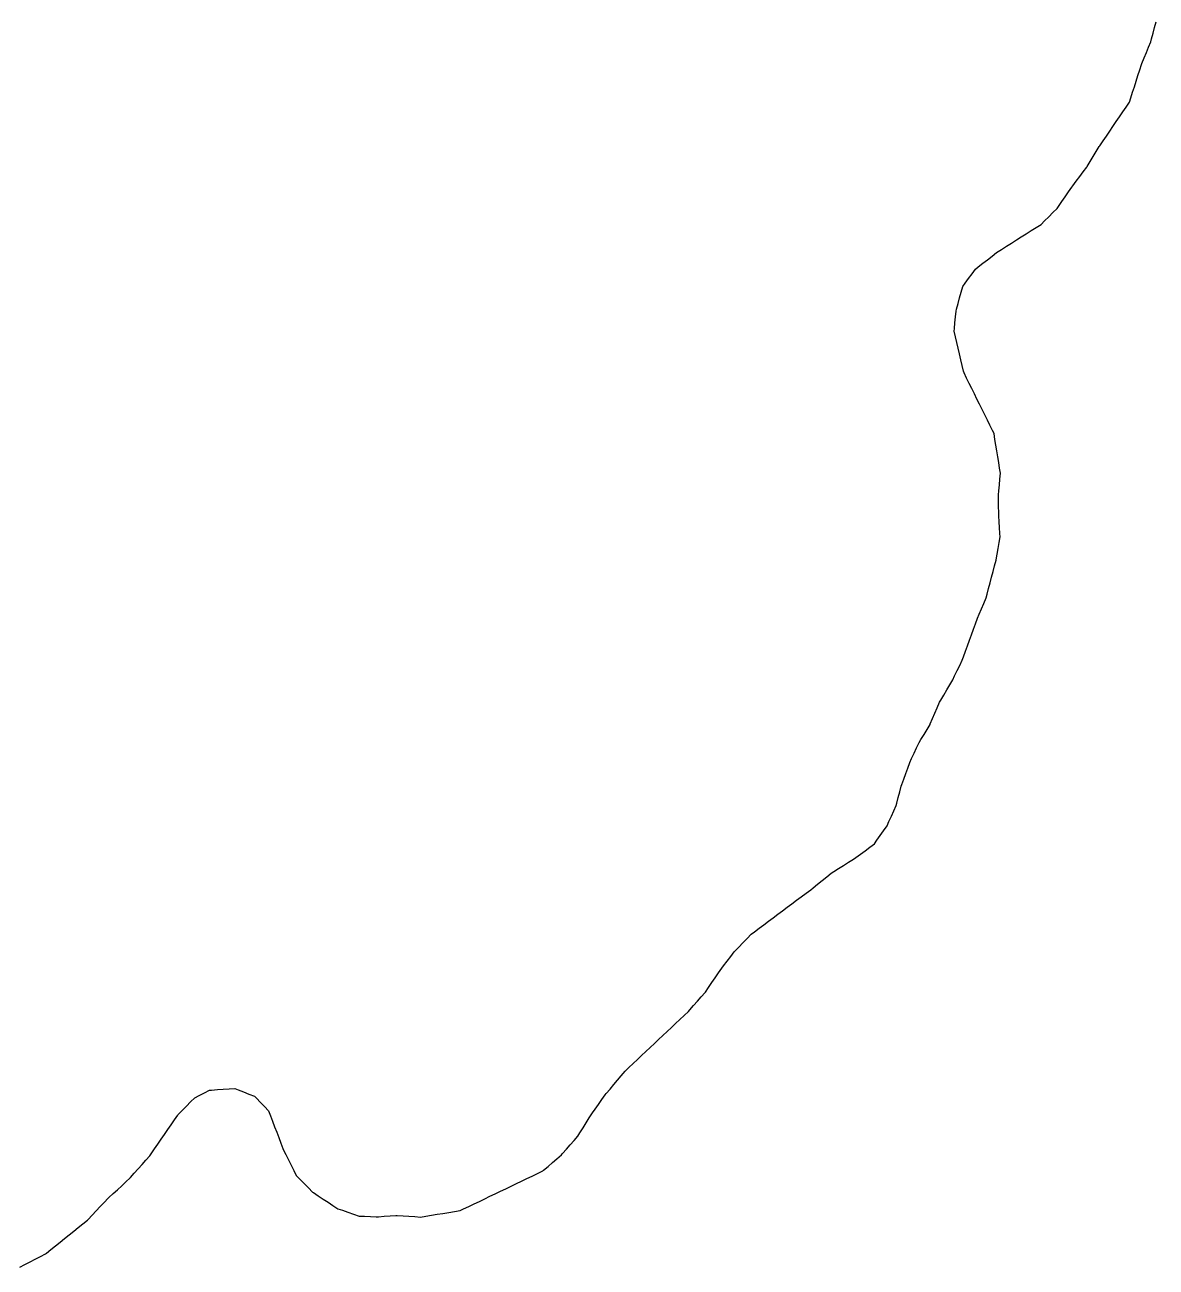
# Model space of a CAD drawing. Header units: millimetres. Extents: x 0 to 3094, y 578 to 2491.
# Drawn here: x 404.9 to 598.4, y 1581.9 to 1794.4 of the extents above; entities that cross this region are included whole.
import ezdxf

# ---------------------------------------------------------------- set-up
doc = ezdxf.new("R2010")
doc.units = ezdxf.units.MM
doc.layers.add('ALL_ISLANDS', color=7, linetype='Continuous')
doc.layers.add('OUTLINE_ISLAND_10', color=7, linetype='Continuous')

msp = doc.modelspace()

# ---------------------------------------------------------------- linework, layer by layer
at = {"layer": 'ALL_ISLANDS'}
msp.add_lwpolyline([(403.9965, 1581.9314), (404.8842, 1582.3916), (405.772, 1582.8519), (406.6598, 1583.3122), (407.5476, 1583.7724), (408.4354, 1584.2327), (408.5689, 1584.34), (409.3484, 1584.9664), (410.1279, 1585.5928), (410.9074, 1586.2192), (411.6869, 1586.8456), (412.4664, 1587.472), (413.2459, 1588.0984), (414.0254, 1588.7248), (414.8049, 1589.3512), (415.5844, 1589.9776), (415.7066, 1590.106), (416.3961, 1590.8302), (417.0856, 1591.5545), (417.7752, 1592.2787), (418.4647, 1593.003), (419.1542, 1593.7272), (419.2505, 1593.8169), (419.9822, 1594.4985), (420.7139, 1595.1801), (421.4457, 1595.8617), (422.1774, 1596.5433), (422.9091, 1597.2248), (422.9314, 1597.2498), (423.5968, 1597.9964), (424.2621, 1598.743), (424.9274, 1599.4895), (425.5927, 1600.2361), (426.258, 1600.9826), (426.4993, 1601.334), (427.0653, 1602.1584), (427.6313, 1602.9828), (428.1973, 1603.8072), (428.7633, 1604.6316), (429.3293, 1605.456), (429.8953, 1606.2804), (430.4613, 1607.1048), (431.0273, 1607.9292), (431.1294, 1608.0331), (431.8303, 1608.7464), (432.5312, 1609.4596), (433.2322, 1610.1728), (433.9331, 1610.8861), (434.6983, 1611.281), (435.5869, 1611.7397), (436.4755, 1612.1983), (436.8241, 1612.2201), (437.8221, 1612.2824), (438.8202, 1612.3448), (439.8183, 1612.4072), (440.8163, 1612.4695), (441.3401, 1612.2647), (442.2714, 1611.9005), (443.2027, 1611.5363), (444.1341, 1611.1722), (444.4749, 1610.8252), (445.1757, 1610.1119), (445.8766, 1609.3985), (446.5774, 1608.6852), (446.9042, 1607.8169), (447.2565, 1606.881), (447.6088, 1605.9452), (447.9611, 1605.0093), (448.3133, 1604.0734), (448.6656, 1603.1375), (449.0179, 1602.2016), (449.087, 1602.0626), (449.5321, 1601.1671), (449.9772, 1600.2716), (450.4223, 1599.3761), (450.8674, 1598.4807), (451.3125, 1597.5852), (451.988, 1596.9058), (452.6932, 1596.1968), (453.3983, 1595.4877), (454.1034, 1594.7786), (454.2431, 1594.6863), (455.0773, 1594.1348), (455.9115, 1593.5834), (456.7457, 1593.0319), (457.5799, 1592.4805), (458.4141, 1591.929), (459.2009, 1591.657), (460.146, 1591.3302), (461.0911, 1591.0034), (462.0362, 1590.6766), (462.9874, 1590.6277), (463.9861, 1590.5764), (464.9848, 1590.5251), (465.3592, 1590.5525), (466.3565, 1590.6255), (467.3539, 1590.6984), (468.3512, 1590.7714), (468.5641, 1590.7577), (469.562, 1590.6933), (470.5599, 1590.6288), (471.5578, 1590.5644), (472.5558, 1590.4999), (473.4365, 1590.6437), (474.4234, 1590.8047), (475.4104, 1590.9658), (476.3973, 1591.1268), (477.3843, 1591.2879), (478.3712, 1591.449), (479.3582, 1591.61), (479.931, 1591.8853), (480.8324, 1592.3183), (481.7337, 1592.7514), (482.6351, 1593.1845), (483.5364, 1593.6176), (484.4378, 1594.0507), (485.3392, 1594.4837), (486.2405, 1594.9168), (487.1419, 1595.3499), (488.0432, 1595.783), (488.9446, 1596.2161), (489.8459, 1596.6491), (490.7473, 1597.0822), (491.6486, 1597.5153), (492.55, 1597.9484), (493.4513, 1598.3815), (493.6112, 1598.5183), (494.3708, 1599.1686), (495.1305, 1599.8189), (495.8902, 1600.4691), (496.6499, 1601.1194), (496.8435, 1601.3401), (497.5031, 1602.0918), (498.1626, 1602.8434), (498.8222, 1603.5951), (499.4817, 1604.3467), (499.8316, 1604.9062), (500.3619, 1605.7541), (500.8921, 1606.6019), (501.4223, 1607.4498), (501.9526, 1608.2976), (502.4169, 1608.9514), (502.996, 1609.7667), (503.575, 1610.582), (504.1541, 1611.3973), (504.3269, 1611.604), (504.9682, 1612.3713), (505.6096, 1613.1385), (506.2509, 1613.9058), (506.8923, 1614.673), (507.5336, 1615.4403), (508.1856, 1616.0543), (508.9136, 1616.7399), (509.6416, 1617.4255), (510.3696, 1618.1112), (511.0975, 1618.7968), (511.8255, 1619.4824), (512.5535, 1620.168), (513.2814, 1620.8536), (514.0094, 1621.5392), (514.7374, 1622.2248), (515.4653, 1622.9104), (516.1933, 1623.596), (516.9213, 1624.2816), (517.6493, 1624.9672), (518.3772, 1625.6528), (518.6048, 1625.9114), (519.2656, 1626.662), (519.9263, 1627.4126), (520.587, 1628.1632), (521.2478, 1628.9139), (521.2741, 1628.9521), (521.8408, 1629.776), (522.4075, 1630.5999), (522.9742, 1631.4238), (523.5409, 1632.2477), (524.1077, 1633.0716), (524.405, 1633.4594), (525.0135, 1634.253), (525.622, 1635.0465), (526.2305, 1635.8401), (526.3324, 1635.9473), (527.0214, 1636.6721), (527.7104, 1637.3968), (528.3994, 1638.1216), (529.0884, 1638.8464), (529.6801, 1639.2885), (530.4811, 1639.887), (531.2822, 1640.4856), (532.0833, 1641.0842), (532.8844, 1641.6827), (533.6854, 1642.2813), (534.4865, 1642.8799), (535.2876, 1643.4784), (536.0887, 1644.077), (536.8897, 1644.6756), (537.6908, 1645.2741), (538.4919, 1645.8727), (539.2929, 1646.4713), (539.6934, 1646.793), (540.473, 1647.4192), (541.2526, 1648.0455), (542.0322, 1648.6718), (542.8118, 1649.2981), (543.2264, 1649.558), (544.0736, 1650.0891), (544.9209, 1650.6203), (545.7682, 1651.1514), (546.6155, 1651.6826), (546.986, 1651.955), (547.7917, 1652.5473), (548.5973, 1653.1397), (549.403, 1653.7321), (550.2087, 1654.3244), (550.6238, 1654.9154), (551.1987, 1655.7337), (551.7735, 1656.5519), (552.3483, 1657.3702), (552.6838, 1658.1253), (553.0898, 1659.0392), (553.4958, 1659.9531), (553.9018, 1660.8669), (554.015, 1661.2955), (554.2703, 1662.2624), (554.5256, 1663.2292), (554.781, 1664.1961), (554.8724, 1664.4489), (555.2123, 1665.3894), (555.5522, 1666.3299), (555.8921, 1667.2703), (556.2321, 1668.2108), (556.5578, 1668.9046), (556.9828, 1669.8098), (557.4077, 1670.715), (557.8327, 1671.6203), (558.1577, 1672.1567), (558.676, 1673.0119), (559.1942, 1673.8671), (559.7125, 1674.7224), (559.7545, 1674.8221), (560.1425, 1675.7437), (560.5305, 1676.6654), (560.9185, 1677.5871), (561.3064, 1678.5087), (561.5382, 1678.8987), (562.0491, 1679.7583), (562.56, 1680.618), (563.0708, 1681.4776), (563.5817, 1682.3373), (563.914, 1683.0258), (564.3486, 1683.9264), (564.7833, 1684.827), (565.2179, 1685.7277), (565.4305, 1686.3134), (565.7716, 1687.2534), (566.1128, 1688.1935), (566.4539, 1689.1335), (566.795, 1690.0735), (567.1362, 1691.0135), (567.4773, 1691.9535), (567.8184, 1692.8935), (568.1144, 1693.5906), (568.5052, 1694.5111), (568.896, 1695.4316), (569.2869, 1696.352), (569.4625, 1697.0062), (569.7218, 1697.972), (569.9811, 1698.9378), (570.2404, 1699.9036), (570.4997, 1700.8694), (570.7589, 1701.8352), (571.0182, 1702.801), (571.0291, 1702.8654), (571.1952, 1703.8515), (571.3613, 1704.8376), (571.5274, 1705.8237), (571.6936, 1706.8098), (571.6552, 1707.3814), (571.5882, 1708.3791), (571.5213, 1709.3769), (571.4543, 1710.3747), (571.4503, 1710.9901), (571.4437, 1711.99), (571.4371, 1712.99), (571.4305, 1713.99), (571.4918, 1714.6916), (571.5788, 1715.6878), (571.6659, 1716.684), (571.7529, 1717.6802), (571.6144, 1718.5357), (571.4545, 1719.5228), (571.2946, 1720.5099), (571.1347, 1721.4971), (570.9748, 1722.4842), (570.8149, 1723.4713), (570.655, 1724.4585), (570.3953, 1724.9831), (569.9516, 1725.8793), (569.5079, 1726.7755), (569.0643, 1727.6717), (568.6206, 1728.5679), (568.1769, 1729.4641), (567.7333, 1730.3603), (567.2896, 1731.2565), (566.8459, 1732.1527), (566.4023, 1733.0489), (565.9586, 1733.945), (565.5149, 1734.8412), (565.441, 1735.1537), (565.2108, 1736.1268), (564.9806, 1737.1), (564.7504, 1738.0731), (564.5201, 1739.0462), (564.2899, 1740.0194), (564.0597, 1740.9925), (563.8295, 1741.9657), (563.8706, 1742.4101), (563.9628, 1743.4059), (564.055, 1744.4016), (564.1472, 1745.3974), (564.2432, 1745.7473), (564.5079, 1746.7116), (564.7726, 1747.6759), (565.0373, 1748.6403), (565.302, 1749.6046), (565.7154, 1750.168), (566.3069, 1750.9743), (566.8985, 1751.7806), (567.49, 1752.5868), (567.9517, 1752.9522), (568.7359, 1753.5728), (569.52, 1754.1934), (570.3042, 1754.8139), (571.0883, 1755.4345), (571.9296, 1755.9649), (572.7754, 1756.4983), (573.6213, 1757.0316), (574.4672, 1757.565), (575.3131, 1758.0983), (576.159, 1758.6317), (577.0049, 1759.165), (577.8508, 1759.6984), (578.6967, 1760.2318), (579.3058, 1760.8321), (580.018, 1761.534), (580.7302, 1762.236), (581.4424, 1762.938), (581.6901, 1763.2992), (582.2556, 1764.1239), (582.8212, 1764.9486), (583.3867, 1765.7733), (583.9523, 1766.5981), (584.1176, 1766.8182), (584.718, 1767.6179), (585.3185, 1768.4175), (585.9189, 1769.2172), (586.5193, 1770.0169), (586.5795, 1770.117), (587.0949, 1770.974), (587.6102, 1771.8309), (588.1256, 1772.6879), (588.6409, 1773.5449), (588.7405, 1773.6908), (589.3042, 1774.5168), (589.8678, 1775.3429), (590.4315, 1776.1689), (590.9951, 1776.9949), (591.5588, 1777.8209), (592.1224, 1778.6469), (592.6861, 1779.4729), (593.2498, 1780.2989), (593.8134, 1781.1249), (594.0509, 1781.8699), (594.3546, 1782.8226), (594.6584, 1783.7754), (594.9621, 1784.7281), (595.2659, 1785.6809), (595.5696, 1786.6337), (595.8733, 1787.5864), (595.9446, 1787.7606), (596.323, 1788.6863), (596.7015, 1789.6119), (597.0799, 1790.5375), (597.4583, 1791.4631), (597.5997, 1791.9864), (597.8606, 1792.9518), (598.1215, 1793.9172), (598.3824, 1794.8825)], dxfattribs=at)
at = {"layer": 'OUTLINE_ISLAND_10'}
msp.add_lwpolyline([(403.9965, 1581.9314), (404.8842, 1582.3916), (405.772, 1582.8519), (406.6598, 1583.3122), (407.5476, 1583.7724), (408.4354, 1584.2327), (408.5689, 1584.34), (409.3484, 1584.9664), (410.1279, 1585.5928), (410.9074, 1586.2192), (411.6869, 1586.8456), (412.4664, 1587.472), (413.2459, 1588.0984), (414.0254, 1588.7248), (414.8049, 1589.3512), (415.5844, 1589.9776), (415.7066, 1590.106), (416.3961, 1590.8302), (417.0856, 1591.5545), (417.7752, 1592.2787), (418.4647, 1593.003), (419.1542, 1593.7272), (419.2505, 1593.8169), (419.9822, 1594.4985), (420.7139, 1595.1801), (421.4457, 1595.8617), (422.1774, 1596.5433), (422.9091, 1597.2248), (422.9314, 1597.2498), (423.5968, 1597.9964), (424.2621, 1598.743), (424.9274, 1599.4895), (425.5927, 1600.2361), (426.258, 1600.9826), (426.4993, 1601.334), (427.0653, 1602.1584), (427.6313, 1602.9828), (428.1973, 1603.8072), (428.7633, 1604.6316), (429.3293, 1605.456), (429.8953, 1606.2804), (430.4613, 1607.1048), (431.0273, 1607.9292), (431.1294, 1608.0331), (431.8303, 1608.7464), (432.5312, 1609.4596), (433.2322, 1610.1728), (433.9331, 1610.8861), (434.6983, 1611.281), (435.5869, 1611.7397), (436.4755, 1612.1983), (436.8241, 1612.2201), (437.8221, 1612.2824), (438.8202, 1612.3448), (439.8183, 1612.4072), (440.8163, 1612.4695), (441.3401, 1612.2647), (442.2714, 1611.9005), (443.2027, 1611.5363), (444.1341, 1611.1722), (444.4749, 1610.8252), (445.1757, 1610.1119), (445.8766, 1609.3985), (446.5774, 1608.6852), (446.9042, 1607.8169), (447.2565, 1606.881), (447.6088, 1605.9452), (447.9611, 1605.0093), (448.3133, 1604.0734), (448.6656, 1603.1375), (449.0179, 1602.2016), (449.087, 1602.0626), (449.5321, 1601.1671), (449.9772, 1600.2716), (450.4223, 1599.3761), (450.8674, 1598.4807), (451.3125, 1597.5852), (451.988, 1596.9058), (452.6932, 1596.1968), (453.3983, 1595.4877), (454.1034, 1594.7786), (454.2431, 1594.6863), (455.0773, 1594.1348), (455.9115, 1593.5834), (456.7457, 1593.0319), (457.5799, 1592.4805), (458.4141, 1591.929), (459.2009, 1591.657), (460.146, 1591.3302), (461.0911, 1591.0034), (462.0362, 1590.6766), (462.9874, 1590.6277), (463.9861, 1590.5764), (464.9848, 1590.5251), (465.3592, 1590.5525), (466.3565, 1590.6255), (467.3539, 1590.6984), (468.3512, 1590.7714), (468.5641, 1590.7577), (469.562, 1590.6933), (470.5599, 1590.6288), (471.5578, 1590.5644), (472.5558, 1590.4999), (473.4365, 1590.6437), (474.4234, 1590.8047), (475.4104, 1590.9658), (476.3973, 1591.1268), (477.3843, 1591.2879), (478.3712, 1591.449), (479.3582, 1591.61), (479.931, 1591.8853), (480.8324, 1592.3183), (481.7337, 1592.7514), (482.6351, 1593.1845), (483.5364, 1593.6176), (484.4378, 1594.0507), (485.3392, 1594.4837), (486.2405, 1594.9168), (487.1419, 1595.3499), (488.0432, 1595.783), (488.9446, 1596.2161), (489.8459, 1596.6491), (490.7473, 1597.0822), (491.6486, 1597.5153), (492.55, 1597.9484), (493.4513, 1598.3815), (493.6112, 1598.5183), (494.3708, 1599.1686), (495.1305, 1599.8189), (495.8902, 1600.4691), (496.6499, 1601.1194), (496.8435, 1601.3401), (497.5031, 1602.0918), (498.1626, 1602.8434), (498.8222, 1603.5951), (499.4817, 1604.3467), (499.8316, 1604.9062), (500.3619, 1605.7541), (500.8921, 1606.6019), (501.4223, 1607.4498), (501.9526, 1608.2976), (502.4169, 1608.9514), (502.996, 1609.7667), (503.575, 1610.582), (504.1541, 1611.3973), (504.3269, 1611.604), (504.9682, 1612.3713), (505.6096, 1613.1385), (506.2509, 1613.9058), (506.8923, 1614.673), (507.5336, 1615.4403), (508.1856, 1616.0543), (508.9136, 1616.7399), (509.6416, 1617.4255), (510.3696, 1618.1112), (511.0975, 1618.7968), (511.8255, 1619.4824), (512.5535, 1620.168), (513.2814, 1620.8536), (514.0094, 1621.5392), (514.7374, 1622.2248), (515.4653, 1622.9104), (516.1933, 1623.596), (516.9213, 1624.2816), (517.6493, 1624.9672), (518.3772, 1625.6528), (518.6048, 1625.9114), (519.2656, 1626.662), (519.9263, 1627.4126), (520.587, 1628.1632), (521.2478, 1628.9139), (521.2741, 1628.9521), (521.8408, 1629.776), (522.4075, 1630.5999), (522.9742, 1631.4238), (523.5409, 1632.2477), (524.1077, 1633.0716), (524.405, 1633.4594), (525.0135, 1634.253), (525.622, 1635.0465), (526.2305, 1635.8401), (526.3324, 1635.9473), (527.0214, 1636.6721), (527.7104, 1637.3968), (528.3994, 1638.1216), (529.0884, 1638.8464), (529.6801, 1639.2885), (530.4811, 1639.887), (531.2822, 1640.4856), (532.0833, 1641.0842), (532.8844, 1641.6827), (533.6854, 1642.2813), (534.4865, 1642.8799), (535.2876, 1643.4784), (536.0887, 1644.077), (536.8897, 1644.6756), (537.6908, 1645.2741), (538.4919, 1645.8727), (539.2929, 1646.4713), (539.6934, 1646.793), (540.473, 1647.4192), (541.2526, 1648.0455), (542.0322, 1648.6718), (542.8118, 1649.2981), (543.2264, 1649.558), (544.0736, 1650.0891), (544.9209, 1650.6203), (545.7682, 1651.1514), (546.6155, 1651.6826), (546.986, 1651.955), (547.7917, 1652.5473), (548.5973, 1653.1397), (549.403, 1653.7321), (550.2087, 1654.3244), (550.6238, 1654.9154), (551.1987, 1655.7337), (551.7735, 1656.5519), (552.3483, 1657.3702), (552.6838, 1658.1253), (553.0898, 1659.0392), (553.4958, 1659.9531), (553.9018, 1660.8669), (554.015, 1661.2955), (554.2703, 1662.2624), (554.5256, 1663.2292), (554.781, 1664.1961), (554.8724, 1664.4489), (555.2123, 1665.3894), (555.5522, 1666.3299), (555.8921, 1667.2703), (556.2321, 1668.2108), (556.5578, 1668.9046), (556.9828, 1669.8098), (557.4077, 1670.715), (557.8327, 1671.6203), (558.1577, 1672.1567), (558.676, 1673.0119), (559.1942, 1673.8671), (559.7125, 1674.7224), (559.7545, 1674.8221), (560.1425, 1675.7437), (560.5305, 1676.6654), (560.9185, 1677.5871), (561.3064, 1678.5087), (561.5382, 1678.8987), (562.0491, 1679.7583), (562.56, 1680.618), (563.0708, 1681.4776), (563.5817, 1682.3373), (563.914, 1683.0258), (564.3486, 1683.9264), (564.7833, 1684.827), (565.2179, 1685.7277), (565.4305, 1686.3134), (565.7716, 1687.2534), (566.1128, 1688.1935), (566.4539, 1689.1335), (566.795, 1690.0735), (567.1362, 1691.0135), (567.4773, 1691.9535), (567.8184, 1692.8935), (568.1144, 1693.5906), (568.5052, 1694.5111), (568.896, 1695.4316), (569.2869, 1696.352), (569.4625, 1697.0062), (569.7218, 1697.972), (569.9811, 1698.9378), (570.2404, 1699.9036), (570.4997, 1700.8694), (570.7589, 1701.8352), (571.0182, 1702.801), (571.0291, 1702.8654), (571.1952, 1703.8515), (571.3613, 1704.8376), (571.5274, 1705.8237), (571.6936, 1706.8098), (571.6552, 1707.3814), (571.5882, 1708.3791), (571.5213, 1709.3769), (571.4543, 1710.3747), (571.4503, 1710.9901), (571.4437, 1711.99), (571.4371, 1712.99), (571.4305, 1713.99), (571.4918, 1714.6916), (571.5788, 1715.6878), (571.6659, 1716.684), (571.7529, 1717.6802), (571.6144, 1718.5357), (571.4545, 1719.5228), (571.2946, 1720.5099), (571.1347, 1721.4971), (570.9748, 1722.4842), (570.8149, 1723.4713), (570.655, 1724.4585), (570.3953, 1724.9831), (569.9516, 1725.8793), (569.5079, 1726.7755), (569.0643, 1727.6717), (568.6206, 1728.5679), (568.1769, 1729.4641), (567.7333, 1730.3603), (567.2896, 1731.2565), (566.8459, 1732.1527), (566.4023, 1733.0489), (565.9586, 1733.945), (565.5149, 1734.8412), (565.441, 1735.1537), (565.2108, 1736.1268), (564.9806, 1737.1), (564.7504, 1738.0731), (564.5201, 1739.0462), (564.2899, 1740.0194), (564.0597, 1740.9925), (563.8295, 1741.9657), (563.8706, 1742.4101), (563.9628, 1743.4059), (564.055, 1744.4016), (564.1472, 1745.3974), (564.2432, 1745.7473), (564.5079, 1746.7116), (564.7726, 1747.6759), (565.0373, 1748.6403), (565.302, 1749.6046), (565.7154, 1750.168), (566.3069, 1750.9743), (566.8985, 1751.7806), (567.49, 1752.5868), (567.9517, 1752.9522), (568.7359, 1753.5728), (569.52, 1754.1934), (570.3042, 1754.8139), (571.0883, 1755.4345), (571.9296, 1755.9649), (572.7754, 1756.4983), (573.6213, 1757.0316), (574.4672, 1757.565), (575.3131, 1758.0983), (576.159, 1758.6317), (577.0049, 1759.165), (577.8508, 1759.6984), (578.6967, 1760.2318), (579.3058, 1760.8321), (580.018, 1761.534), (580.7302, 1762.236), (581.4424, 1762.938), (581.6901, 1763.2992), (582.2556, 1764.1239), (582.8212, 1764.9486), (583.3867, 1765.7733), (583.9523, 1766.5981), (584.1176, 1766.8182), (584.718, 1767.6179), (585.3185, 1768.4175), (585.9189, 1769.2172), (586.5193, 1770.0169), (586.5795, 1770.117), (587.0949, 1770.974), (587.6102, 1771.8309), (588.1256, 1772.6879), (588.6409, 1773.5449), (588.7405, 1773.6908), (589.3042, 1774.5168), (589.8678, 1775.3429), (590.4315, 1776.1689), (590.9951, 1776.9949), (591.5588, 1777.8209), (592.1224, 1778.6469), (592.6861, 1779.4729), (593.2498, 1780.2989), (593.8134, 1781.1249), (594.0509, 1781.8699), (594.3546, 1782.8226), (594.6584, 1783.7754), (594.9621, 1784.7281), (595.2659, 1785.6809), (595.5696, 1786.6337), (595.8733, 1787.5864), (595.9446, 1787.7606), (596.323, 1788.6863), (596.7015, 1789.6119), (597.0799, 1790.5375), (597.4583, 1791.4631), (597.5997, 1791.9864), (597.8606, 1792.9518), (598.1215, 1793.9172), (598.3824, 1794.8825)], dxfattribs=at)

doc.saveas('drawing.dxf')
